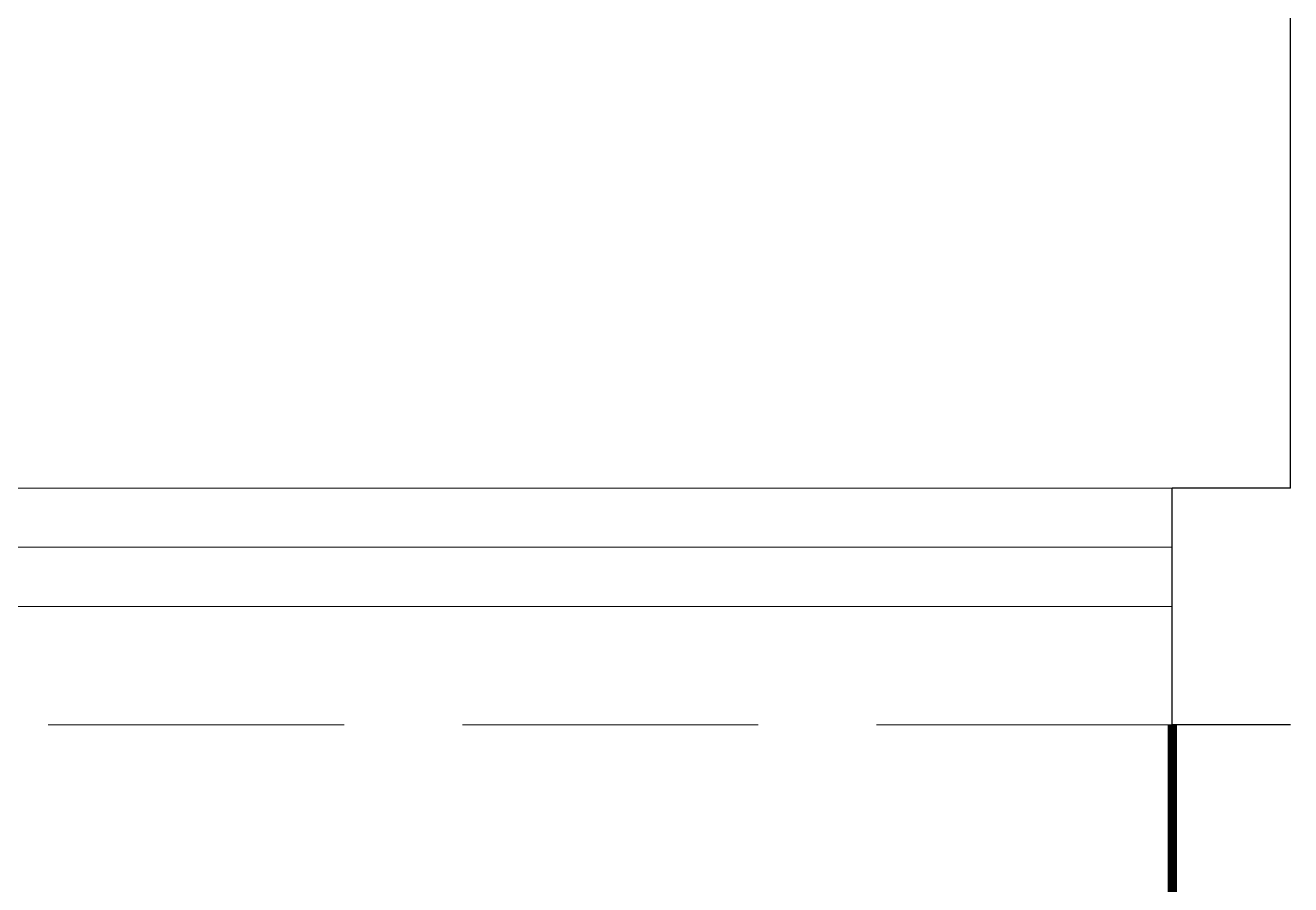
# Model space of a CAD drawing. Extents: x 3753737 to 4713801, y -857380 to 24339.
# Drawn here: x 4048294 to 4049363, y -741845 to -741119 of the extents above; entities that cross this region are included whole.
import ezdxf

# ---------------------------------------------------------------- set-up
doc = ezdxf.new("R2010")
doc.units = 0
doc.header["$LTSCALE"] = 1000
doc.header["$MEASUREMENT"] = 0
doc.linetypes.add('DASH', pattern=[0.35, 0.25, -0.1])
doc.layers.get('0').update_dxf_attribs({"linetype": 'CONTINUOUS'})
doc.layers.add('!!电气', color=1, linetype='CONTINUOUS')
doc.layers.add('WALL', color=252, linetype='CONTINUOUS')
doc.layers.add('平面-栏杆', color=56, linetype='CONTINUOUS', lineweight=15)
doc.layers.add('平面-看线', color=252, linetype='CONTINUOUS', lineweight=15)

# ---------------------------------------------------------------- blocks, each defined once
blk = doc.blocks.new('A$C5F341E43')
at = {"color": 252, "const_width": 8}
blk.add_lwpolyline([(8350, -100), (8350, -250), (8650, -250), (8650, -100)], dxfattribs=at)
at = {"layer": 'WALL', "color": 252}
for p, q in [((8450, 100), (8450, 700)), ((8450, 100), (8350, 100)), ((8350, -100), (8350, 100)), ((8450, -100), (8350, -100))]:
    blk.add_line(p, q, dxfattribs=at)
at = {"layer": '平面-栏杆', "color": 252}
for points in [[(8350, 50), (3700, 50)], [(8350, 0), (3700, 0)]]:
    blk.add_lwpolyline(points, dxfattribs=at)
at = {"layer": '平面-看线', "color": 252}
blk.add_lwpolyline([(8350, 100), (3700, 100)], dxfattribs=at)
at = {"layer": '平面-看线', "color": 252, "linetype": 'DASH'}
blk.add_lwpolyline([(8350, -100), (3700, -100)], dxfattribs=at)

msp = doc.modelspace()

# ---------------------------------------------------------------- block references
at = {"layer": '!!电气'}
msp.add_blockref('A$C5F341E43', (4040913.4, -741610.2), dxfattribs=at)

doc.saveas('drawing.dxf')
